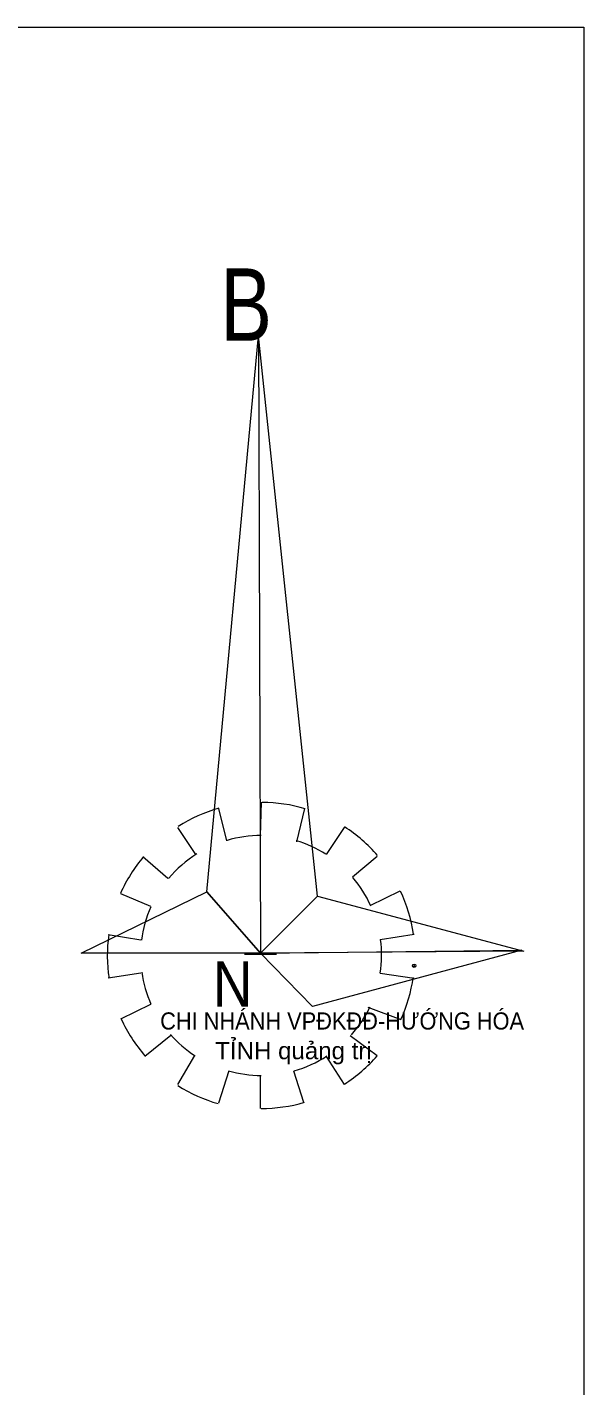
# Model space of a CAD drawing. Header units: metres. Extents: x 548547 to 549040, y 1820621 to 1821188.
# Drawn here: x 548858.6 to 548907.3, y 1821069 to 1821187.8 of the extents above; entities that cross this region are included whole.
import ezdxf

# ---------------------------------------------------------------- set-up
doc = ezdxf.new("R2010")
doc.units = ezdxf.units.M
doc.header["$LTSCALE"] = 0.6
doc.header["$PDMODE"] = 32
doc.header["$PDSIZE"] = 0.3
doc.layers.add('1', color=7, linetype='Continuous', lineweight=13)
doc.layers.add('5', color=7, linetype='Continuous', lineweight=13)

msp = doc.modelspace()

# ---------------------------------------------------------------- linework, layer by layer
at = {"layer": '1'}
for p, q in [((548875.36, 1821119.47), (548876.06, 1821116.65)), ((548879.03, 1821117.1), (548879.12, 1821120.02)), ((548882.87, 1821119.47), (548882.17, 1821116.55)), ((548873.36, 1821115.46), (548871.79, 1821117.83)), ((548884.79, 1821115.46), (548886.36, 1821117.83)), ((548868.73, 1821115.28), (548870.91, 1821113.37)), ((548889.24, 1821115.28), (548887.06, 1821113.46)), ((548888.63, 1821111), (548891.24, 1821112.27)), ((548869.43, 1821110.91), (548866.81, 1821112)), ((548865.68, 1821108.45), (548868.56, 1821107.99)), ((548892.47, 1821108.45), (548889.5, 1821107.99)), ((548877.63, 1821106.72), (548880.42, 1821106.72)), ((548868.56, 1821105.08), (548865.68, 1821104.62)), ((548889.5, 1821105.08), (548892.47, 1821104.62)), ((548866.81, 1821101.07), (548869.43, 1821102.35)), ((548891.33, 1821100.98), (548888.45, 1821102.07)), ((548871.17, 1821099.61), (548868.91, 1821097.79)), ((548886.88, 1821099.61), (548889.24, 1821097.88)), ((548871.79, 1821095.33), (548873.27, 1821097.88)), ((548886.36, 1821095.33), (548884.79, 1821097.79)), ((548876.24, 1821096.52), (548875.36, 1821093.69)), ((548879.03, 1821093.24), (548879.03, 1821096.06)), ((548881.91, 1821096.52), (548882.78, 1821093.79))]:
    msp.add_line(p, q, dxfattribs=at)
for points in [[(548547.32, 1820620.65), (548547.32, 1821187.84), (548907.32, 1821187.84), (548907.32, 1820620.65)], [(548547.32, 1820620.65), (548547.32, 1821187.84), (548907.32, 1821187.84), (548907.32, 1820620.65)], [(548878.85, 1821160.82), (548879.03, 1821106.81), (548874.32, 1821112.18)], [(548878.85, 1821160.82), (548879.03, 1821106.81), (548884, 1821111.82)], [(548863.32, 1821106.81), (548874.32, 1821112.18), (548879.03, 1821106.81)], [(548902.06, 1821106.99), (548879.03, 1821106.81), (548884, 1821111.82)], [(548901.89, 1821107.08), (548883.57, 1821102.16), (548879.03, 1821106.81)]]:
    msp.add_lwpolyline(points, close=True, dxfattribs=at)
for centre, major_axis, start_param, end_param in [((548879.0721, 1821106.6215), (13.4597, 0), 1.84955988, 2.13900916), ((548879.0721, 1821106.6215), (13.4597, 0), 1.27924208, 1.56332225), ((548879.0721, 1821106.6215), (10.5488, 0), 1.56985589, 1.85611068), ((548879.0721, 1821106.6215), (13.4597, 0), 0.71056237, 0.99687234), ((548879.0721, 1821106.6215), (10.5488, 0), 1.00270906, 1.2755622), ((548879.0721, 1821106.6215), (13.4597, 0), 2.43958176, 2.72400246), ((548879.0721, 1821106.6215), (10.5488, 0), 2.13373541, 2.44496261), ((548879.0721, 1821106.6215), (10.5488, 0), 0.42678376, 0.70646463), ((548879.0721, 1821106.6215), (13.4597, 0), 0.1390515, 0.43393316), ((548879.0721, 1821106.6215), (10.5488, 0), 2.72368549, 3.01515824), ((548879.0721, 1821106.6215), (13.4597, 0), 3.00667928, 3.29139349), ((548879.0721, 1821106.6215), (10.5488, 0), 6.13558388, 6.41618463), ((548879.0721, 1821106.6215), (10.5488, 0), 3.28229955, 3.56105054), ((548879.0721, 1821106.6215), (13.4597, 0), 5.85230288, 6.13839648), ((548879.0721, 1821106.6215), (10.5488, 0), 5.56137327, 5.83951437), ((548879.0721, 1821106.6215), (13.4597, 0), 3.56988637, 3.85691866), ((548879.0721, 1821106.6215), (10.5488, 0), 3.86077574, 4.13258255), ((548879.0721, 1821106.6215), (10.5488, 0), 4.99087134, 5.28933161), ((548879.0721, 1821106.6215), (13.4597, 0), 5.28561416, 5.56798705), ((548879.0721, 1821106.6215), (10.5488, 0), 4.43854677, 4.71314001), ((548878.9952, 1821106.5415), (13.4597, 0), 4.1470906, 4.43659307), ((548879.0721, 1821106.6215), (13.4597, 0), 4.71301008, 4.99761054)]:
    msp.add_ellipse(centre, major_axis=major_axis, ratio=0.995001, start_param=start_param, end_param=end_param, dxfattribs=at)
msp.add_point((548892.47, 1821105.72), dxfattribs=at)
at = {"layer": '5'}
msp.add_lwpolyline([(548547.31, 1821187.83), (548907.31, 1821187.83), (548907.31, 1820620.63), (548547.31, 1820620.63)], close=True, dxfattribs=at)

# ---------------------------------------------------------------- texts
at = {"layer": '1'}
for s, height, width, p in [('B', 6.339, 0.8, (548875.5, 1821160.4)), ('N', 3.961, 0.9, (548874.86, 1821102.14)), ('CHI NHÁNH VPĐKĐĐ-HƯỚNG HÓA', 1.5, 0.95, (548870.24, 1821100.14)), ('TỈNH quảng trị', 1.5, 1.05, (548875.06, 1821097.54))]:
    msp.add_text(s, height=height, dxfattribs=dict(at, width=width)).set_placement(p)

doc.saveas('drawing.dxf')
